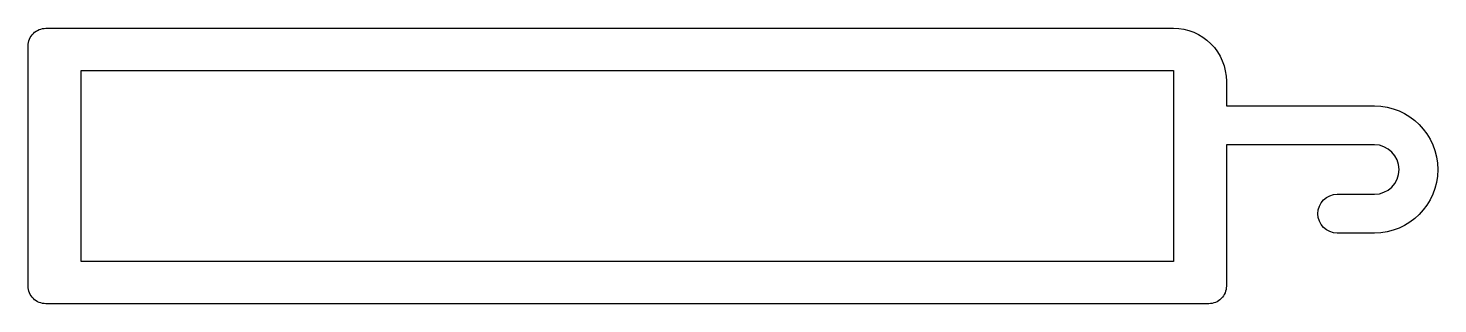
# Model space of a CAD drawing. Extents: x 139.7 to 179.7, y 217.9 to 225.7.
import ezdxf

# ---------------------------------------------------------------- set-up
doc = ezdxf.new("R2010")
doc.units = 0
doc.header["$LTSCALE"] = 15
doc.layers.get('0').update_dxf_attribs({"linetype": 'CONTINUOUS'})

msp = doc.modelspace()

# ---------------------------------------------------------------- linework, layer by layer
at = {"color": 0, "linetype": 'BYBLOCK'}
msp.add_lwpolyline([(177.894, 219.878), (176.841, 219.878, -1), (176.841, 220.978), (177.894, 220.978, 1), (177.894, 222.378), (173.694, 222.378), (173.694, 218.378, -0.414214), (173.194, 217.878), (140.194, 217.878, -0.414214), (139.694, 218.378), (139.694, 225.178, -0.414214), (140.194, 225.678), (172.194, 225.678, -0.414214), (173.694, 224.178), (173.694, 223.478), (173.694, 223.478), (177.894, 223.478, -1)], format="xyb", close=True, dxfattribs=at)
msp.add_lwpolyline([(172.194, 224.478), (172.194, 219.078), (141.194, 219.078), (141.194, 224.478)], close=True, dxfattribs=at)

doc.saveas('drawing.dxf')
